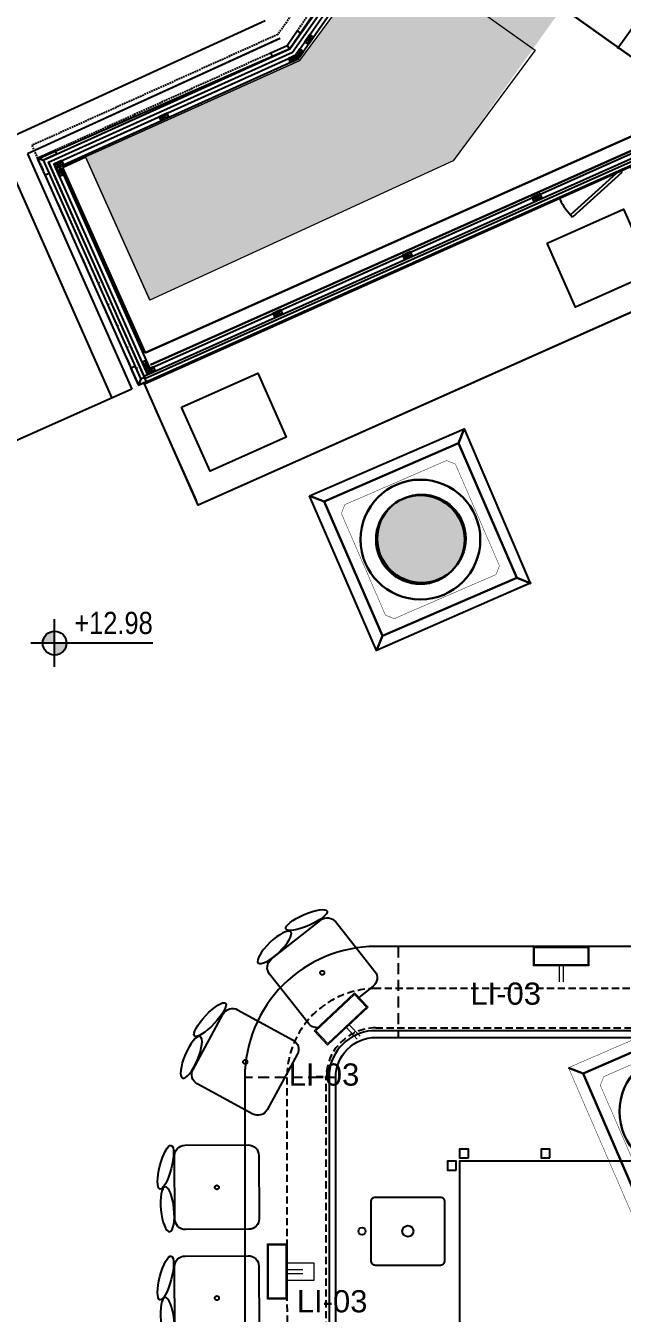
# Model space of a CAD drawing. Header units: millimetres. Extents: x 2562 to 7288, y 778 to 5635.
# Drawn here: x 4679 to 4948, y 1922 to 2503 of the extents above; entities that cross this region are included whole.
import ezdxf

# ---------------------------------------------------------------- set-up
doc = ezdxf.new("R2010")
doc.units = ezdxf.units.MM
doc.set_wipeout_variables(frame=1)
doc.linetypes.add('HIDDEN', pattern=[0.375, 0.25, -0.125])
doc.layers.add('0-COTTURA', color=7, linetype='Continuous', lineweight=30, true_color=0xdfb520)
doc.layers.add('ONOFF_LI-03', color=7, linetype='Continuous', lineweight=0, true_color=0x007a00)
for name, color, linetype in [('0-gnl-barme-tarama', 251, 'Continuous'), ('0-gnl-gor1', 1, 'Continuous'), ('0-gnl-gor3', 252, 'Continuous'), ('0-gnl-knst-metal', 3, 'Continuous'), ('0-gnl-mevcut', 253, 'Continuous'), ('0-gnl-smbl-kot', 6, 'Continuous'), ('0-gnl-ust', 191, 'HIDDEN'), ('1-gnl-ahsap', 33, 'Continuous'), ('1-gnl-seramik', 71, 'Continuous'), ('2-tef-hareketli', 251, 'Continuous'), ('2-tef-hrkt-mobilya', 251, 'Continuous'), ('2-tef-sabit', 251, 'Continuous'), ('2-tef-sbt-mobilya', 251, 'Continuous'), ('3-dvr-alcıkarton', 11, 'Continuous'), ('4-dsm-gorunus', 241, 'Continuous'), ('BH-DO-NOTLAR', 12, 'Continuous')]:
    doc.layers.add(name, color=color, linetype=linetype)
for name, color, linetype, lineweight in [('x-ref_base plan 1$0$SHG-LANDSCAPING', 252, 'Continuous', 18), ('x-ref_base plan 1$0$SHG-WALL-HATCH', 252, 'Continuous', 5), ('x-ref_base plan 1$0$SHG-WALLS', 6, 'Continuous', 30), ('x-ref_base plan 1$0$SHG-WALLS-EXISTING', 214, 'Continuous', 18)]:
    doc.layers.add(name, color=color, linetype=linetype, lineweight=lineweight)
doc.styles.add('geomim', font='ARIALN.TTF')
doc.styles.get("Standard").update_dxf_attribs({"font": 'arial.ttf'})
doc.styles.add('YAZI', font='arial.ttf')
doc.dimstyles.new('geomim-10', dxfattribs={"dimtxt": 2, "dimasz": 0.6, "dimexe": 0.6, "dimexo": 1, "dimgap": 0.6, "dimtad": 1, "dimdec": 1, "dimdsep": 46, "dimtxsty": 'geomim', "dimblk": 'ARCHTICK', "dimcen": -1, "dimdle": 0.6, "dimclrt": 256, "dimadec": 0, "dimazin": 0, "dimtfac": 1, "dimtdec": 1, "dimtofl": 0, "dimtmove": 2, "dimatfit": 3, "dimldrblk": 'DOT', "dimfxl": 2, "dimfxlon": 1, "dimtolj": 1, "dimtzin": 0, "dimarcsym": 0})

# ---------------------------------------------------------------- blocks, each defined once
blk = doc.blocks.new('20x40 kutu profil')
for points in [[(1, -2), (-1, -2), (-1, 2), (1, 2)], [(0.85, -1.85), (-0.85, -1.85), (-0.85, 1.85), (0.85, 1.85)]]:
    blk.add_lwpolyline(points, close=True)
at = {"color": 251}
for points in [[(-0.85, 1.85), (0.85, -1.85)], [(-0.85, -1.85), (0.85, 1.85)]]:
    blk.add_lwpolyline(points, dxfattribs=at)
blk = doc.blocks.new('kolon')
at = {"layer": '0-COTTURA', "color": 252, "ltscale": 3}
for p, q in [((-51550.61, -19894.95), (-51545.61, -19899.95)), ((-51474.61, -19894.95), (-51479.61, -19899.95)), ((-51550.61, -19970.95), (-51545.61, -19965.95)), ((-51474.61, -19970.95), (-51479.61, -19965.95))]:
    blk.add_line(p, q, dxfattribs=at)
at = {"layer": '0-COTTURA', "color": 12, "ltscale": 3, "const_width": 0.2}
blk.add_lwpolyline([(-51474.61, -19970.95), (-51550.61, -19970.95), (-51550.61, -19894.95), (-51474.61, -19894.95)], close=True, dxfattribs=at)
at = {"layer": '0-COTTURA', "color": 252, "ltscale": 3}
blk.add_lwpolyline([(-51479.61, -19965.95), (-51545.61, -19965.95), (-51545.61, -19899.95), (-51479.61, -19899.95)], close=True, dxfattribs=at)
at = {"layer": '0-COTTURA', "color": 12, "ltscale": 3, "const_width": 0.2}
for points in [[(-51487.61, -19904.95), (-51537.61, -19904.95), (-51540.61, -19907.95), (-51540.61, -19957.95), (-51537.61, -19960.95)], [(-51487.61, -19904.95), (-51484.61, -19907.95)], [(-51484.61, -19907.95), (-51484.61, -19957.95), (-51487.61, -19960.95), (-51537.61, -19960.95), (-51540.61, -19957.95)]]:
    blk.add_lwpolyline(points, dxfattribs=at)
at = {"layer": '0-COTTURA', "color": 252, "ltscale": 3}
blk.add_circle((-51512.61, -19932.95), 27, dxfattribs=at)
at = {"layer": '0-COTTURA', "color": 12, "ltscale": 3}
blk.add_circle((-51512.61, -19932.95), 20, dxfattribs=at)
blk = doc.blocks.new('otı')
blk.add_lwpolyline([(-4065.51, 1242.81), (-4035.51, 1242.81, -0.414214), (-4030.51, 1237.81), (-4030.51, 1207.81, -0.414214), (-4035.51, 1202.81), (-4065.51, 1202.81, -0.414214), (-4070.51, 1207.81), (-4070.51, 1237.81, -0.414214)], format="xyb", close=True)
blk.add_circle((-4050.51, 1222.81), 1)
blk.add_ellipse((-4060.17, 1198.53), major_axis=(-10.33, 2.76), ratio=0.259528)
at = {"extrusion": (0, 0, -1)}
blk.add_ellipse((-4040.22, 1199.31), major_axis=(10.64, 1.02), ratio=0.292975, dxfattribs=at)
blk = doc.blocks.new('boh')
at = {"layer": 'x-ref_base plan 1$0$SHG-WALL-HATCH'}
h = blk.add_hatch(color=256, dxfattribs=at)
h.paths.add_polyline_path([(-50117.15, -17732.22), (-50034.35, -17614.48), (-49883.52, -17720.55), (-49893.06, -17734.12), (-49885, -17739.86), (-49865.85, -17712.99), (-49871.15, -17709.21), (-49695.36, -17462.62), (-49695.36, -17422.82), (-49877.33, -17293.1), (-49877.4, -17293.2), (-50153.53, -17679.83), (-50163.3, -17672.85), (-50360.76, -17949.33), (-50360.76, -17949.33), (-50363.26, -17952.83), (-50339.88, -17969.33), (-50237.55, -17824.89), (-50124.79, -17905.11), (-50124.5, -17904.98), (-50124.66, -17905.21), (-50036.9, -17967.64), (-50036.37, -17967.42), (-50036.66, -17967.81), (-49884.51, -18076.05), (-49852.23, -18099.07), (-49778.23, -17995.28), (-49969.75, -17858.75), (-49949.44, -17830.25), (-49956.91, -17824.92), (-49966.34, -17838.32), (-49974.19, -17832.8), (-49976.15, -17831.42), (-49976.15, -17831.42), (-49984.66, -17825.44)])
h.paths.add_polyline_path([(-50067.71, -17574.93), (-49886.01, -17320.06), (-49715.83, -17441.38), (-49897.52, -17696.25)], flags=16)
h.paths.add_polyline_path([(-50020.42, -18330.56), (-49852.36, -18099.26), (-49878.93, -18080.08), (-49884.54, -18076.09), (-50014.3, -18258.48), (-50268.3, -18077.79), (-50304.33, -18128.45)])
h.paths.add_polyline_path([(-50095.22, -17156.18), (-50086.51, -17143.97), (-50103.44, -17131.9), (-50096.86, -17122.66), (-50133.27, -17122.66), (-50136.58, -17126.7)])
h.paths.add_polyline_path([(-50293.75, -17616.42), (-50287.24, -17621.06), (-49994.09, -17209.85), (-50005.09, -17202.02), (-50013.79, -17214.23), (-50009.31, -17217.42)])
h.paths.add_polyline_path([(-51718.65, -19644.21), (-51696.58, -19696.99), (-51676.22, -19688.48), (-51698.29, -19635.7)], flags=9)
h.paths.add_polyline_path([(-51407.22, -19513.01), (-51385.15, -19565.79), (-51364.79, -19557.27), (-51386.86, -19504.49)], flags=9)
h.paths.add_polyline_path([(-53133.33, -20478.85), (-53014.84, -20478.85), (-53014.84, -20434.71), (-53133.33, -20434.71)], flags=9)
h.paths.add_polyline_path([(-52168.23, -20183.94), (-52106.12, -20183.94), (-52106.12, -20161.87), (-52168.23, -20161.87)], flags=9)
h.paths.add_polyline_path([(-52271.69, -20922.88), (-52012.88, -20922.88), (-52012.88, -20878.74), (-52271.69, -20878.74)], flags=9)
h.paths.add_polyline_path([(-51847.35, -21114.15), (-51728.85, -21114.15), (-51728.85, -21070.01), (-51847.35, -21070.01)], flags=9)
h.paths.add_polyline_path([(-51017.62, -19075.08), (-50832.23, -19075.08), (-50832.23, -19030.94), (-51017.62, -19030.94)], flags=9)
h.paths.add_polyline_path([(-51195.04, -19269.3), (-51058.87, -19269.3), (-51058.87, -19225.17), (-51195.04, -19225.17)], flags=9)
h.paths.add_polyline_path([(-51372.27, -19292.33), (-51292.93, -19292.33), (-51292.93, -19248.19), (-51372.27, -19248.19)], flags=9)
h.paths.add_polyline_path([(-51262.74, -20921.58), (-51003.93, -20921.58), (-51003.93, -20877.45), (-51262.74, -20877.45)], flags=9)
h.paths.add_polyline_path([(-50758.06, -20409.89), (-50683.72, -20409.89), (-50683.72, -20387.82), (-50758.06, -20387.82)], flags=9)
h.paths.add_polyline_path([(-52080.43, -19680.92), (-52055.45, -19680.92), (-52055.45, -19658.85), (-52080.43, -19658.85)], flags=9)
h.paths.add_polyline_path([(-51721.04, -19787.97), (-51696.05, -19787.97), (-51696.05, -19765.91), (-51721.04, -19765.91)], flags=9)
h.paths.add_polyline_path([(-51714.06, -20458.99), (-51689.07, -20458.99), (-51689.07, -20436.92), (-51714.06, -20436.92)], flags=9)
h.paths.add_polyline_path([(-51873.54, -20765.64), (-51848.55, -20765.64), (-51848.55, -20743.57), (-51873.54, -20743.57)], flags=9)
h.paths.add_polyline_path([(-52920.93, -20205.77), (-52895.95, -20205.77), (-52895.95, -20183.7), (-52920.93, -20183.7)], flags=9)
h.paths.add_polyline_path([(-52696.25, -20247.36), (-52563.34, -20247.36), (-52563.34, -20169.49), (-52696.25, -20169.49)], flags=9)
h.paths.add_polyline_path([(-51144.46, -19471.95), (-50957.7, -19387.5), (-50975.89, -19347.29), (-51162.65, -19431.74)], flags=9)
h.paths.add_polyline_path([(-50873.39, -19299.53), (-50784.26, -19299.53), (-50784.26, -19221.66), (-50873.39, -19221.66)], flags=9)
h.paths.add_polyline_path([(-51438.98, -19970.77), (-51375.41, -19970.77), (-51375.41, -19926.63), (-51438.98, -19926.63)], flags=9)
h.paths.add_polyline_path([(-52119.84, -20097.97), (-51963.17, -20024.89), (-51981.82, -19984.89), (-52138.5, -20057.97)], flags=9)
h = blk.add_hatch(color=256, dxfattribs=at)
h.paths.add_polyline_path([(-50117.15, -17732.22), (-50034.35, -17614.48), (-49883.52, -17720.55), (-49893.06, -17734.12), (-49885, -17739.86), (-49865.85, -17712.99), (-49871.15, -17709.21), (-49695.36, -17462.62), (-49695.36, -17422.82), (-49877.33, -17293.1), (-49877.4, -17293.2), (-50153.53, -17679.83), (-50163.3, -17672.85), (-50360.76, -17949.33), (-50360.76, -17949.33), (-50363.26, -17952.83), (-50339.88, -17969.33), (-50237.55, -17824.89), (-50124.79, -17905.11), (-50124.5, -17904.98), (-50124.66, -17905.21), (-50036.9, -17967.64), (-50036.37, -17967.42), (-50036.66, -17967.81), (-49884.51, -18076.05), (-49852.23, -18099.07), (-49778.23, -17995.28), (-49969.75, -17858.75), (-49949.44, -17830.25), (-49956.91, -17824.92), (-49966.34, -17838.32), (-49974.19, -17832.8), (-49976.15, -17831.42), (-49976.15, -17831.42), (-49984.66, -17825.44)])
h.paths.add_polyline_path([(-50067.71, -17574.93), (-49886.01, -17320.06), (-49715.83, -17441.38), (-49897.52, -17696.25)], flags=16)
h.paths.add_polyline_path([(-50020.42, -18330.56), (-49852.36, -18099.26), (-49878.93, -18080.08), (-49884.54, -18076.09), (-50014.3, -18258.48), (-50268.3, -18077.79), (-50304.33, -18128.45)])
h.paths.add_polyline_path([(-50095.22, -17156.18), (-50086.51, -17143.97), (-50103.44, -17131.9), (-50096.86, -17122.66), (-50133.27, -17122.66), (-50136.58, -17126.7)])
h.paths.add_polyline_path([(-50293.75, -17616.42), (-50287.24, -17621.06), (-49994.09, -17209.85), (-50005.09, -17202.02), (-50013.79, -17214.23), (-50009.31, -17217.42)])
h.paths.add_polyline_path([(-51718.65, -19644.21), (-51696.58, -19696.99), (-51676.22, -19688.48), (-51698.29, -19635.7)], flags=9)
h.paths.add_polyline_path([(-51407.22, -19513.01), (-51385.15, -19565.79), (-51364.79, -19557.27), (-51386.86, -19504.49)], flags=9)
h.paths.add_polyline_path([(-53133.33, -20478.85), (-53014.84, -20478.85), (-53014.84, -20434.71), (-53133.33, -20434.71)], flags=9)
h.paths.add_polyline_path([(-52168.23, -20183.94), (-52106.12, -20183.94), (-52106.12, -20161.87), (-52168.23, -20161.87)], flags=9)
h.paths.add_polyline_path([(-52271.69, -20922.88), (-52012.88, -20922.88), (-52012.88, -20878.74), (-52271.69, -20878.74)], flags=9)
h.paths.add_polyline_path([(-51847.35, -21114.15), (-51728.85, -21114.15), (-51728.85, -21070.01), (-51847.35, -21070.01)], flags=9)
h.paths.add_polyline_path([(-51017.62, -19075.08), (-50832.23, -19075.08), (-50832.23, -19030.94), (-51017.62, -19030.94)], flags=9)
h.paths.add_polyline_path([(-51195.04, -19269.3), (-51058.87, -19269.3), (-51058.87, -19225.17), (-51195.04, -19225.17)], flags=9)
h.paths.add_polyline_path([(-51372.27, -19292.33), (-51292.93, -19292.33), (-51292.93, -19248.19), (-51372.27, -19248.19)], flags=9)
h.paths.add_polyline_path([(-51262.74, -20921.58), (-51003.93, -20921.58), (-51003.93, -20877.45), (-51262.74, -20877.45)], flags=9)
h.paths.add_polyline_path([(-50758.06, -20409.89), (-50683.72, -20409.89), (-50683.72, -20387.82), (-50758.06, -20387.82)], flags=9)
h.paths.add_polyline_path([(-52080.43, -19680.92), (-52055.45, -19680.92), (-52055.45, -19658.85), (-52080.43, -19658.85)], flags=9)
h.paths.add_polyline_path([(-51721.04, -19787.97), (-51696.05, -19787.97), (-51696.05, -19765.91), (-51721.04, -19765.91)], flags=9)
h.paths.add_polyline_path([(-51714.06, -20458.99), (-51689.07, -20458.99), (-51689.07, -20436.92), (-51714.06, -20436.92)], flags=9)
h.paths.add_polyline_path([(-51873.54, -20765.64), (-51848.55, -20765.64), (-51848.55, -20743.57), (-51873.54, -20743.57)], flags=9)
h.paths.add_polyline_path([(-52920.93, -20205.77), (-52895.95, -20205.77), (-52895.95, -20183.7), (-52920.93, -20183.7)], flags=9)
h.paths.add_polyline_path([(-52696.25, -20247.36), (-52563.34, -20247.36), (-52563.34, -20169.49), (-52696.25, -20169.49)], flags=9)
h.paths.add_polyline_path([(-51144.46, -19471.95), (-50957.7, -19387.5), (-50975.89, -19347.29), (-51162.65, -19431.74)], flags=9)
h.paths.add_polyline_path([(-50873.39, -19299.53), (-50784.26, -19299.53), (-50784.26, -19221.66), (-50873.39, -19221.66)], flags=9)
h.paths.add_polyline_path([(-51438.98, -19970.77), (-51375.41, -19970.77), (-51375.41, -19926.63), (-51438.98, -19926.63)], flags=9)
h.paths.add_polyline_path([(-52119.84, -20097.97), (-51963.17, -20024.89), (-51981.82, -19984.89), (-52138.5, -20057.97)], flags=9)
blk = doc.blocks.new('_ArchTick')
at = {"color": 0, "linetype": 'ByBlock', "const_width": 0.15}
blk.add_lwpolyline([(-0.5, -0.5), (0.5, 0.5)], dxfattribs=at)
blk = doc.blocks.new('*D306')
at = {"layer": '0-COTTURA', "color": 0, "lineweight": -2, "ltscale": 3, "transparency": 16777216}
for p, q in [((4969.97, 2525.83), (4946.07, 2492.27)), ((4969.63, 2525.34), (4970.11, 2524.99)), ((4946.42, 2492.76), (4946.91, 2492.41))]:
    blk.add_line(p, q, dxfattribs=at)
at = {"layer": '0-COTTURA', "color": 0, "lineweight": -2, "ltscale": 3, "transparency": 16777216, "xscale": 0.6, "yscale": 0.6, "zscale": 0.6}
for p, rotation in [((4969.63, 2525.34), 54.53400651581272), ((4946.42, 2492.76), 234.5340065158127)]:
    blk.add_blockref('_ArchTick', p, dxfattribs=dict(at, rotation=rotation))
at = {"layer": '0-COTTURA', "ltscale": 3, "transparency": 16777216, "insert": (4956.7, 2509.99), "char_height": 2, "attachment_point": 5, "rotation": 54.53401, "style": 'geomim'}
blk.add_mtext('\\A1;40', dxfattribs=at)
blk = doc.blocks.new('_Dot')
at = {"color": 0, "linetype": 'ByBlock', "lineweight": -2}
blk.add_line((-0.5, 0), (-1, 0), dxfattribs=at)
at = {"color": 0, "linetype": 'ByBlock', "const_width": 0.5}
blk.add_lwpolyline([(-0.25, 0, 1), (0.25, 0, 1)], format="xyb", close=True, dxfattribs=at)
blk = doc.blocks.new('KOTPLAN')
at = {"ltscale": 3}
h = blk.add_hatch(color=256, dxfattribs=at)
h.paths.add_polyline_path([(0, -0.0767, 0.414214), (0.077, 0.0003), (0, 0.0003)])
h.paths.add_polyline_path([(-0.077, 0.0003), (0, 0.0003), (0, 0.0772, 0.414214)])
for p, q in [((0, -0.1533), (0, 0.1533)), ((0.1533, 0), (-0.1533, 0))]:
    blk.add_line(p, q)
blk.add_line((0.6322, 0), (0, 0), dxfattribs=at)
blk.add_circle((0, 0), 0.0767)
for p in [(0.1265, 0.0584), (0.1265, -0.1966)]:
    blk.add_attdef('KOT', p, '', height=0.15)

msp = doc.modelspace()

# ---------------------------------------------------------------- hatches: boundary and pattern name
at = {"layer": '0-gnl-barme-tarama'}
msp.add_hatch(color=256, dxfattribs=at).paths.add_polyline_path([(4877.61, 2271.51, 1), (4837.82, 2271.51, 1)])
at = {"layer": 'x-ref_base plan 1$0$SHG-WALL-HATCH'}
h = msp.add_hatch(color=256, dxfattribs=at)
h.paths.add_polyline_path([(6369.35, 4214.03), (6452.15, 4331.78), (6602.99, 4225.7), (6593.45, 4212.13), (6601.5, 4206.39), (6620.66, 4233.26), (6615.36, 4237.04), (6791.15, 4483.64), (6791.15, 4523.43), (6609.18, 4653.16), (6609.11, 4653.05), (6332.98, 4266.43), (6323.21, 4273.4), (6125.75, 3996.92), (6125.75, 3996.92), (6123.25, 3993.42), (6146.63, 3976.92), (6248.95, 4121.36), (6361.71, 4041.14), (6362.01, 4041.27), (6361.85, 4041.05), (6449.61, 3978.61), (6450.13, 3978.84), (6449.85, 3978.44), (6601.99, 3870.21), (6634.28, 3847.18), (6708.27, 3950.97), (6516.75, 4087.51), (6537.07, 4116.01), (6529.6, 4121.33), (6520.17, 4107.93), (6512.32, 4113.45), (6510.36, 4114.83), (6510.36, 4114.83), (6501.85, 4120.82)])
h.paths.add_polyline_path([(6418.8, 4371.33), (6600.49, 4626.19), (6770.68, 4504.87), (6588.98, 4250)], flags=16)
h.paths.add_polyline_path([(6466.09, 3615.69), (6634.14, 3846.99), (6607.58, 3866.18), (6601.96, 3870.17), (6472.21, 3687.77), (6218.21, 3868.46), (6182.17, 3817.81)])
h.paths.add_polyline_path([(6391.29, 4790.07), (6399.99, 4802.28), (6383.07, 4814.35), (6389.65, 4823.59), (6353.24, 4823.59), (6349.93, 4819.55)])
h.paths.add_polyline_path([(6192.76, 4329.83), (6199.27, 4325.19), (6492.42, 4736.4), (6481.42, 4744.23), (6472.71, 4732.02), (6477.19, 4728.83)])
h.paths.add_polyline_path([(4767.86, 2302.04), (4789.93, 2249.26), (4810.29, 2257.77), (4788.22, 2310.55)], flags=9)
h.paths.add_polyline_path([(5079.29, 2433.25), (5101.36, 2380.47), (5121.72, 2388.98), (5099.65, 2441.76)], flags=9)
h.paths.add_polyline_path([(3353.17, 1467.41), (3471.67, 1467.41), (3471.67, 1511.54), (3353.17, 1511.54)], flags=9)
h.paths.add_polyline_path([(4318.28, 1762.31), (4380.38, 1762.31), (4380.38, 1784.38), (4318.28, 1784.38)], flags=9)
h.paths.add_polyline_path([(4214.82, 1023.37), (4473.63, 1023.37), (4473.63, 1067.51), (4214.82, 1067.51)], flags=9)
h.paths.add_polyline_path([(4639.16, 832.11), (4757.65, 832.11), (4757.65, 876.24), (4639.16, 876.24)], flags=9)
h.paths.add_polyline_path([(5468.89, 2871.18), (5654.28, 2871.18), (5654.28, 2915.31), (5468.89, 2915.31)], flags=9)
h.paths.add_polyline_path([(5291.47, 2676.95), (5427.64, 2676.95), (5427.64, 2721.09), (5291.47, 2721.09)], flags=9)
h.paths.add_polyline_path([(5114.24, 2653.92), (5193.58, 2653.92), (5193.58, 2698.06), (5114.24, 2698.06)], flags=9)
h.paths.add_polyline_path([(5223.77, 1024.67), (5482.58, 1024.67), (5482.58, 1068.81), (5223.77, 1068.81)], flags=9)
h.paths.add_polyline_path([(5728.45, 1536.37), (5802.79, 1536.37), (5802.79, 1558.44), (5728.45, 1558.44)], flags=9)
h.paths.add_polyline_path([(4406.07, 2265.33), (4431.06, 2265.33), (4431.06, 2287.4), (4406.07, 2287.4)], flags=9)
h.paths.add_polyline_path([(4765.47, 2158.28), (4790.46, 2158.28), (4790.46, 2180.35), (4765.47, 2180.35)], flags=9)
h.paths.add_polyline_path([(4772.45, 1487.26), (4797.43, 1487.26), (4797.43, 1509.33), (4772.45, 1509.33)], flags=9)
h.paths.add_polyline_path([(4612.97, 1180.61), (4637.96, 1180.61), (4637.96, 1202.68), (4612.97, 1202.68)], flags=9)
h.paths.add_polyline_path([(3565.57, 1740.49), (3590.56, 1740.49), (3590.56, 1762.56), (3565.57, 1762.56)], flags=9)
h.paths.add_polyline_path([(3790.26, 1698.89), (3923.16, 1698.89), (3923.16, 1776.76), (3790.26, 1776.76)], flags=9)
h.paths.add_polyline_path([(5342.04, 2474.3), (5528.81, 2558.75), (5510.62, 2598.97), (5323.86, 2514.52)], flags=9)
h.paths.add_polyline_path([(5613.11, 2646.73), (5702.24, 2646.73), (5702.24, 2724.59), (5613.11, 2724.59)], flags=9)
h.paths.add_polyline_path([(5047.53, 1975.49), (5111.1, 1975.49), (5111.1, 2019.62), (5047.53, 2019.62)], flags=9)
h.paths.add_polyline_path([(4366.67, 1848.28), (4523.34, 1921.36), (4504.68, 1961.36), (4348.01, 1888.28)], flags=9)
h = msp.add_hatch(color=256, dxfattribs=at)
h.paths.add_polyline_path([(4921.11, 2510.71), (4853.87, 2558.62), (4802.8, 2486.92), (4706.11, 2443.47), (4735.14, 2378.85), (4871.88, 2441.76)])
h.paths.add_polyline_path([(4912.11, 2627.6), (4910.54, 2625.43), (4910.57, 2625.42), (4912.11, 2627.59)])

# ---------------------------------------------------------------- linework, layer by layer
at = {"ltscale": 3}
for p, q in [((4687.19, 2442), (4685.21, 2442.75)), ((4730.36, 2341.32), (4729.9, 2341.12)), ((4730.36, 2341.32), (4731.12, 2343.3)), ((4733.58, 2342.2), (4730.56, 2340.86)), ((4732.77, 2344.03), (4731.12, 2343.3))]:
    msp.add_line(p, q, dxfattribs=at)
at = {"color": 1, "ltscale": 3}
msp.add_lwpolyline([(4732.87, 2344.08), (4689.55, 2441.09), (4799.56, 2490.71), (4898.06, 2631.45)], dxfattribs=at)
at = {"ltscale": 3}
msp.add_lwpolyline([(4807.19, 2290.8), (4876.92, 2321.02), (4906.69, 2251.47), (4837.42, 2221.09), (4807.21, 2290.81)], dxfattribs=at)
at = {"layer": '0-COTTURA', "color": 12, "ltscale": 3}
msp.add_lwpolyline([(4959.26, 2483.62), (4910.39, 2518.43), (4933.6, 2551.01), (4982.46, 2516.19)], close=True, dxfattribs=at)
at = {"layer": '0-gnl-gor1'}
msp.add_lwpolyline([(4732.73, 2341.28), (4956.98, 2441.41), (4981.41, 2386.49), (4756.91, 2286.51)], close=True, dxfattribs=at)
at = {"layer": '0-gnl-gor3'}
for p, q in [((4712.45, 2386.46), (4712.25, 2386.91)), ((4716.72, 2376.86), (4716.52, 2377.32)), ((4720.99, 2367.27), (4720.79, 2367.73)), ((4725.27, 2357.68), (4725.06, 2358.14)), ((4729.54, 2348.09), (4729.33, 2348.54))]:
    msp.add_line(p, q, dxfattribs=at)
at = {"layer": '0-gnl-gor3', "ltscale": 250}
for points in [[(4878.8, 1992.41), (4878.8, 1996.41), (4874.8, 1996.41), (4874.8, 1992.41)], [(4915.54, 1992.41), (4915.54, 1996.41), (4911.54, 1996.41), (4911.54, 1992.41)], [(4873.33, 1986.91), (4873.33, 1990.91), (4869.33, 1990.91), (4869.33, 1986.91)]]:
    msp.add_lwpolyline(points, close=True, dxfattribs=at)
at = {"layer": '0-gnl-gor3'}
msp.add_lwpolyline([(4952.27, 1990.91), (4874.8, 1990.91), (4874.8, 1719.08), (5210.58, 1719.08)], dxfattribs=at)
at = {"layer": '0-gnl-gor3', "ltscale": 3}
msp.add_lwpolyline([(4836.85, 1944.14), (4866.15, 1944.14, 0.414214), (4868.15, 1946.14), (4868.15, 1972.64, 0.414214), (4866.15, 1974.64), (4836.85, 1974.64, 0.414214), (4834.85, 1972.64), (4834.85, 1946.14, 0.414214)], format="xyb", close=True, dxfattribs=at)
for centre, radius in [((4851.5, 1959.39), 2.5), ((4830.85, 1959.39), 1.6)]:
    msp.add_circle(centre, radius, dxfattribs=at)
at = {"layer": '0-gnl-knst-metal', "color": 252}
for p, q in [((4800.49, 2488.9), (4900.56, 2631.88)), ((4802.13, 2487.7), (4904.34, 2633.74)), ((4733.27, 2347.32), (5133.05, 2525.83)), ((4691.92, 2440.18), (4797.68, 2487.89)), ((4695.28, 2439.5), (4802.13, 2487.7)), ((4691.92, 2440.18), (4734.02, 2345.65)), ((4694.56, 2439.18), (4735.91, 2346.31))]:
    msp.add_line(p, q, dxfattribs=at)
at = {"layer": '0-gnl-mevcut'}
msp.add_circle((4857.71, 2271.51), 19.89, dxfattribs=at)
at = {"layer": '0-gnl-ust', "ltscale": 3}
for p, q in [((4842.63, 2558.88), (4801.63, 2500.3)), ((4692.3, 2446.5), (4789.75, 2490.46)), ((4688.01, 2435.24), (4726.65, 2348.42))]:
    msp.add_line(p, q, dxfattribs=at)
msp.add_lwpolyline([(4745.3, 2743.97), (4737.77, 2733.51), (4883.3, 2627.81), (4792.94, 2498.7), (4682.03, 2448.66), (4687.07, 2437.34)], dxfattribs=at)
at = {"layer": '1-gnl-ahsap'}
for p, q in [((4798.36, 2492.15), (4896.59, 2632.5)), ((4799.56, 2490.71), (4898.06, 2631.45)), ((4687.19, 2442), (4798.36, 2492.15)), ((4689.55, 2441.09), (4799.56, 2490.71)), ((4684.75, 2442.54), (4685.21, 2442.75)), ((4685, 2443.21), (4685.21, 2442.75)), ((4687.19, 2442), (4731.12, 2343.3)), ((4689.55, 2441.09), (4733.58, 2342.2)), ((4730.36, 2341.32), (4730.56, 2340.86)), ((4731.93, 2341.47), (4731.93, 2341.47))]:
    msp.add_line(p, q, dxfattribs=at)
at = {"layer": '1-gnl-ahsap', "ltscale": 3}
for points in [[(4797.04, 2493.75), (4801.63, 2500.3), (4803.27, 2499.15), (4798.36, 2492.15), (4797.04, 2493.75)], [(4790.57, 2488.63), (4789.75, 2490.46), (4797.04, 2493.75), (4798.36, 2492.15), (4790.57, 2488.63)], [(4684.75, 2442.54), (4685.21, 2442.75), (4687.19, 2442), (4689.83, 2436.06), (4688.01, 2435.24), (4684.75, 2442.54)], [(4685, 2443.21), (4692.3, 2446.5), (4693.12, 2444.67), (4687.19, 2442), (4685.21, 2442.75), (4685, 2443.21)], [(4726.65, 2348.42), (4728.48, 2349.24), (4731.12, 2343.3), (4730.36, 2341.32), (4729.9, 2341.12), (4726.65, 2348.42)]]:
    msp.add_lwpolyline(points, dxfattribs=at)
at = {"layer": '1-gnl-ahsap'}
msp.add_lwpolyline([(4797.04, 2493.75), (4798.36, 2492.15)], dxfattribs=at)
at = {"layer": '1-gnl-seramik'}
for p, q in [((4733.58, 2342.2), (4965.33, 2445.68)), ((4947.02, 2437.53), (4924.77, 2417.4)), ((4948.03, 2436.41), (4947.02, 2437.53)), ((4948.03, 2436.41), (4925.78, 2416.29)), ((4924.77, 2417.4), (4925.78, 2416.29))]:
    msp.add_line(p, q, dxfattribs=at)
msp.add_arc((4947.02, 2437.53), 30, 204.061, 222.13002, dxfattribs=at)
at = {"layer": '2-tef-hareketli'}
msp.add_line((4737.41, 2330.3), (4756.04, 2288.61), dxfattribs=at)
at = {"layer": '2-tef-sabit'}
for points in [[(4732.73, 2341.28), (4951.8, 2439.11), (4976.23, 2384.19), (4756.91, 2286.51)], [(4914.32, 2404.63), (4948.68, 2419.91), (4961.5, 2391.08), (4927.14, 2375.81)], [(4749.5, 2330.7), (4783.85, 2345.98), (4796.66, 2317.19), (4762.32, 2301.88)]]:
    msp.add_lwpolyline(points, close=True, dxfattribs=at)
at = {"layer": '2-tef-sabit', "linetype": 'HIDDEN', "ltscale": 20}
for points in [[(4847.16, 2087.69), (4847.16, 2046.69)], [(4819.01, 2028.69), (4778.01, 2028.68)]]:
    msp.add_lwpolyline(points, dxfattribs=at)
at = {"layer": '2-tef-sbt-mobilya'}
for p, q in [((4787.18, 2504.77), (4666.94, 2449.88)), ((4793.87, 2496.88), (4680.06, 2444.88)), ((4793.89, 2496.91), (4680.08, 2444.9)), ((4666.94, 2449.88), (4718.01, 2334.74)), ((4680.06, 2444.88), (4727.12, 2338.78)), ((4680.08, 2444.9), (4727.14, 2338.8)), ((4727.12, 2338.78), (4670.44, 2313.64))]:
    msp.add_line(p, q, dxfattribs=at)
at = {"layer": '3-dvr-alcıkarton'}
for p, q in [((4732.44, 2344.76), (4995.82, 2462.36)), ((4732.97, 2343.58), (4964.71, 2447.05))]:
    msp.add_line(p, q, dxfattribs=at)
at = {"layer": '4-dsm-gorunus', "ltscale": 3}
msp.add_lwpolyline([(4892.77, 2630.53), (4798.36, 2492.15), (4684.75, 2442.54), (4730.11, 2340.66), (4966.36, 2446.14), (5074.21, 2202.14), (5564.81, 2421.15)], dxfattribs=at)
at = {"layer": 'x-ref_base plan 1$0$SHG-LANDSCAPING'}
msp.add_arc((-6289.35, 11995.93, -1203), 13268.95, 313.503684, 327.27993, dxfattribs=at)
at = {"layer": 'x-ref_base plan 1$0$SHG-WALLS'}
for p, q in [((4733.04, 2355.21), (5581.52, 2732.99)), ((4735.47, 2349.76), (5583.17, 2727.19)), ((4695.87, 2438.7), (4706.13, 2443.49)), ((4695.87, 2438.7), (4733.04, 2355.21))]:
    msp.add_line(p, q, dxfattribs=at)
at = {"layer": 'x-ref_base plan 1$0$SHG-WALLS-EXISTING'}
for p, q in [((4802.82, 2486.94), (4706.13, 2443.49)), ((4706.13, 2443.49), (4735.16, 2378.88)), ((4871.89, 2441.79), (4735.16, 2378.88))]:
    msp.add_line(p, q, dxfattribs=at)
msp.add_lwpolyline([(4706.13, 2443.49), (4802.82, 2486.94), (4841.6, 2539.57), (4908.93, 2491.6), (4871.89, 2441.79), (4735.16, 2378.88)], close=True, dxfattribs=at)

# ---------------------------------------------------------------- block references
at = {"layer": '0-COTTURA', "rotation": 23.42801757911243}
for p in [(44197.82, 41041.97), (44314.55, 40784.23), (44314.55, 40784.23)]:
    msp.add_blockref('kolon', p, dxfattribs=at)
at = {"layer": '0-gnl-knst-metal', "xscale": -1}
for p, rotation in [((4807.03, 2496.48), 144.5340073102377), ((4799.92, 2487.8), 114.2802405824848), ((4802.46, 2489.95), 144.5340073102377), ((4741.59, 2461.49), 114.2802405824848), ((4694.16, 2440.1), 114.2802405824848), ((4694.46, 2436.94), 24.00077702216748), ((4909.77, 2425.06), 114.2802405824848), ((4851.33, 2398.97), 114.2802405824848), ((4792.9, 2372.88), 114.2802405824848), ((4733.4, 2349.58), 24.00077702216748), ((4735.5, 2347.24), 114.2802405824848)]:
    msp.add_blockref('20x40 kutu profil', p, dxfattribs=dict(at, rotation=rotation))
at = {"layer": '0-gnl-smbl-kot'}
ref = msp.add_blockref('KOTPLAN', (4692.29, 2224.41), dxfattribs=dict(at, xscale=70.00000000000453, yscale=70.00000000000453, zscale=70.00000000000453))
ref.add_attrib('KOT', '+12.98', (4701.15, 2228.5), dxfattribs={"layer": '0', "color": 252, "height": 10, "style": 'geomim'})
at = {"layer": '2-tef-hrkt-mobilya'}
for p, xscale, yscale, zscale, rotation in [((1073.49, 601.64), 0.9500000000000014, 0.9500000000000014, 0.9500000000000014, 218.3144939694606), ((1916.84, -787.32), 0.9500000000000011, 0.9500000000000011, 0.9500000000000011, 241.4119004156488), ((3625.14, -1875.22), 0.9500000000000008, 0.9500000000000008, 0.9500000000000008, 270.3185006110031), ((3625.16, -1925.14), 0.9500000000000008, 0.9500000000000008, 0.9500000000000008, 270.3185006110031)]:
    msp.add_blockref('otı', p, dxfattribs=dict(at, xscale=xscale, yscale=yscale, zscale=zscale, rotation=rotation))
at = {"layer": 'BH-DO-NOTLAR'}
msp.add_blockref('boh', (56486.51, 21946.25), dxfattribs=at)

# ---------------------------------------------------------------- texts
at = {"layer": 'ONOFF_LI-03', "style": 'YAZI'}
msp.add_text('LI-03', height=10, dxfattribs=at).set_placement((4797.78, 2024.98))

# ---------------------------------------------------------------- dimensions: what is measured, and where the dimension line sits
at = {"layer": '0-COTTURA', "color": 251, "ltscale": 3}
dim = msp.add_aligned_dim(p1=(4969.63, 2525.34), p2=(4946.42, 2492.76), distance=0, dimstyle='geomim-10', dxfattribs=at)
dim.commit()
dim.dimension.update_dxf_attribs({"geometry": '*D306', "text_midpoint": (4956.7, 2509.99)})

# ---------------------------------------------------------------- next in the draw order: wipeouts: each hides what was drawn before it
for points in [[(4924.58, 2066.79), (4916.58, 2066.79), (4916.58, 2076.79), (4916.58, 2078.93), (4919.68, 2078.93), (4908.08, 2078.93), (4908.08, 2087.77), (4933.08, 2087.77), (4933.08, 2078.93), (4921.48, 2078.93), (4924.58, 2078.93), (4924.58, 2076.79)], [(4835.68, 2045.68), (4829.85, 2040.2), (4823, 2047.49), (4821.53, 2049.05), (4823.79, 2051.17), (4815.34, 2043.23), (4809.29, 2049.67), (4827.5, 2066.79), (4833.56, 2060.35), (4825.1, 2052.4), (4827.36, 2054.53), (4828.83, 2052.97)], [(4809.17, 1945.18), (4809.17, 1937.18), (4799.17, 1937.18), (4797.03, 1937.18), (4797.03, 1940.28), (4797.03, 1928.68), (4788.19, 1928.68), (4788.19, 1953.68), (4797.03, 1953.68), (4797.03, 1942.08), (4797.03, 1945.18), (4799.17, 1945.18)]]:
    msp.add_wipeout(points).dxf.layer = 'ONOFF_LI-03'

# ---------------------------------------------------------------- next in the draw order: linework, layer by layer
at = {"layer": '0-gnl-gor1', "linetype": 'Continuous'}
msp.add_lwpolyline([(5356.71, 1980.69), (5356.71, 2028.69, 0.414213), (5297.71, 2087.69), (4837.01, 2087.69, 0.41427), (4778.01, 2028.68), (4778.07, 1681.28, 0.414158), (4837.07, 1622.29), (5166.82, 1622.29, 0.414214), (5225.82, 1681.29), (5225.82, 1727.29, 0.414214), (5224.82, 1728.29), (5185.82, 1728.29, 0.414214), (5184.82, 1727.29), (5184.82, 1681.29, -0.414214), (5166.82, 1663.29), (4837.07, 1663.29, -0.414158), (4819.07, 1681.29), (4819.01, 2028.69, -0.41427), (4837.01, 2046.69), (5297.71, 2046.69, -0.414213), (5315.71, 2028.69), (5315.71, 1981.69, 0.414214), (5316.71, 1980.69), (5356.71, 1980.69)], format="xyb", dxfattribs=at)
at = {"layer": '0-gnl-gor3'}
msp.add_lwpolyline([(4952.27, 2049.71), (4835.13, 2049.71, 0.361402), (4816, 2030.68), (4816, 1679.41, 0.361452), (4835.23, 1660.28), (5168.72, 1660.28, 0.388023), (5187.92, 1681.29), (5187.92, 1719.08)], format="xyb", dxfattribs=at)
at = {"layer": '2-tef-sabit', "linetype": 'HIDDEN', "ltscale": 13}
msp.add_lwpolyline([(5337.71, 1985.69), (5337.71, 2028.69, 0.414213), (5297.71, 2068.69), (4837.01, 2068.69, 0.41427), (4797.01, 2028.69), (4797.07, 1681.28, 0.414158), (4837.07, 1641.29), (5166.82, 1641.29, 0.414214), (5206.82, 1681.29), (5206.82, 1723.29), (5189.12, 1723.29), (5189.12, 1681.29, -0.414214), (5166.82, 1658.99), (4837.07, 1658.99, -0.414158), (4814.77, 1681.29), (4814.71, 2028.69, -0.41427), (4837.01, 2050.99), (5297.71, 2050.99, -0.414213), (5320.01, 2028.69), (5320.01, 1985.69)], format="xyb", dxfattribs=at)
at = {"layer": 'ONOFF_LI-03', "ltscale": 3}
for points in [[(4908.08, 2087.77), (4933.08, 2087.77), (4933.08, 2078.93), (4908.08, 2078.93)], [(4908.58, 2087.27), (4932.58, 2087.27), (4932.58, 2079.43), (4908.58, 2079.43)], [(4809.29, 2049.67), (4827.5, 2066.79), (4833.56, 2060.35), (4815.34, 2043.23)], [(4809.99, 2049.65), (4827.48, 2066.08), (4832.85, 2060.37), (4815.36, 2043.93)], [(4788.19, 1928.68), (4788.19, 1953.68), (4797.03, 1953.68), (4797.03, 1928.68)], [(4788.69, 1929.18), (4788.69, 1953.18), (4796.53, 1953.18), (4796.53, 1929.18)]]:
    msp.add_lwpolyline(points, close=True, dxfattribs=at)
for points in [[(4919.68, 2078.93), (4919.68, 2071.79)], [(4921.48, 2078.93), (4921.48, 2071.79)], [(4823.79, 2051.17), (4828.68, 2045.97)], [(4825.1, 2052.4), (4829.99, 2047.2)], [(4797.03, 1945.18), (4809.17, 1945.18), (4809.17, 1937.18), (4797.03, 1937.18)], [(4797.03, 1942.08), (4804.17, 1942.08)], [(4797.03, 1940.28), (4804.17, 1940.28)]]:
    msp.add_lwpolyline(points, dxfattribs=at)

# ---------------------------------------------------------------- next in the draw order: texts
at = {"layer": 'ONOFF_LI-03', "style": 'YAZI'}
for p in [(4879.68, 2061.45), (4801.45, 1922.81)]:
    msp.add_text('LI-03', height=10, dxfattribs=at).set_placement(p)

doc.saveas('drawing.dxf')
